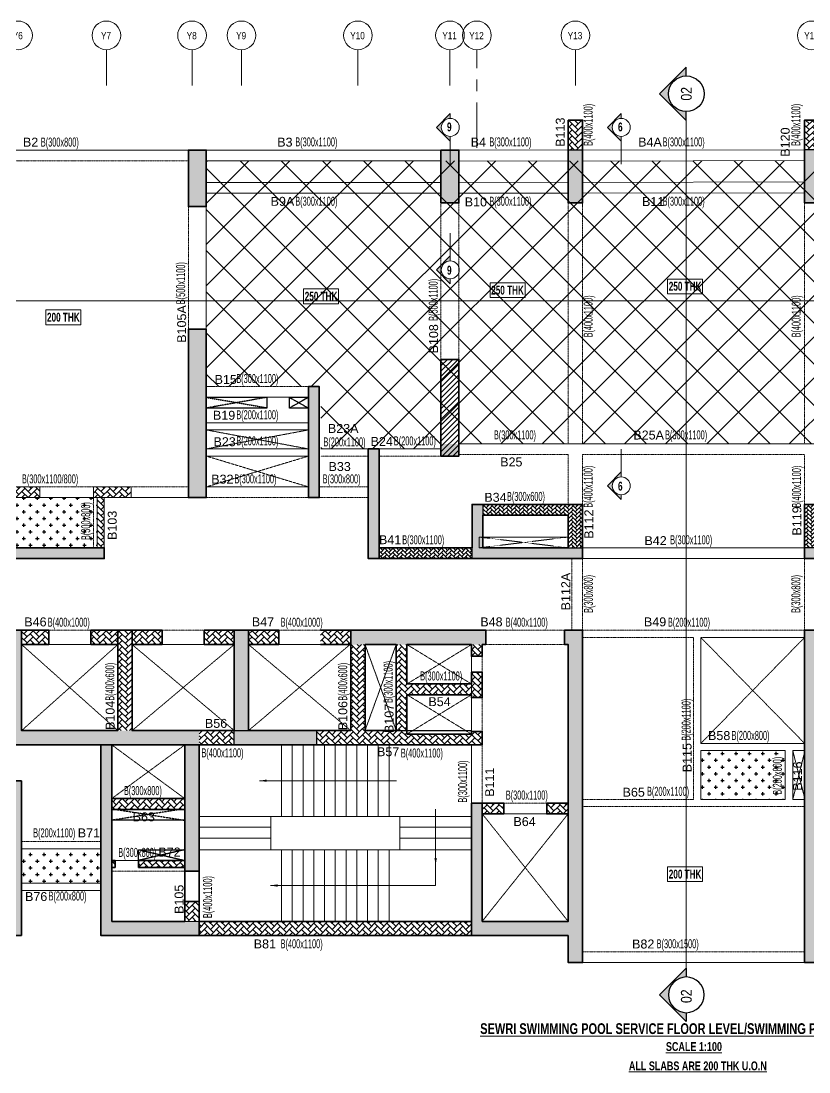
# Model space of a CAD drawing. Header units: millimetres. Extents: x 3162 to 70697, y 4008 to 33341.
# Drawn here: x 15517 to 37508, y 4008 to 33341 of the extents above; entities that cross this region are included whole.
import ezdxf
from ezdxf.enums import TextEntityAlignment as Align

# ---------------------------------------------------------------- set-up
doc = ezdxf.new("R2010")
doc.units = ezdxf.units.MM
for name, pattern in [('ACAD_ISO04W100', [30, 24, -3, 0, -3]), ('Grid Line', [2222.5, 1270, -317.5, 317.5, -317.5]), ('HIDDEN', [0.375, 0.25, -0.125])]:
    doc.linetypes.add(name, pattern=pattern)
for name, color, linetype, lineweight in [('A-ANNO-DIMS', 8, 'Continuous', 15), ('A-ANNO-TAGS-SECT', 4, 'ACAD_ISO04W100', 25), ('A-DETL-MISC', 35, 'Continuous', 15), ('A-FLOR-IDEN', 11, 'Continuous', 9), ('A-GRIDS', 8, 'Continuous', 9), ('A-HIDD-ABVE', 8, 'HIDDEN', 20), ('G-ANNO-SYMB', 1, 'Continuous', 9), ('G-ANNO-TEXT', 231, 'Continuous', 9), ('S-BEAM', 7, 'Continuous', 18), ('S-BEAM-IDEN', 2, 'Continuous', 9), ('S-COL HATCH', 9, 'Continuous', 0), ('S-COLS', 5, 'Continuous', 35), ('S-GRIDS', 8, 'Continuous', 9), ('S-WALL', 4, 'Continuous', 18)]:
    doc.layers.add(name, color=color, linetype=linetype, lineweight=lineweight)
for name, color, linetype in [('Beam Nos', 7, 'Continuous'), ('CUTOUT', 4, 'Continuous'), ('SECTION LINE', 4, 'Continuous'), ('SUNK SLAB', 8, 'Continuous')]:
    doc.layers.add(name, color=color, linetype=linetype)
doc.styles.add('Arial Narrow', font='ARIALN.TTF', dxfattribs={"height": 400})
doc.styles.add('Dim.s & Anno.(Misc.)', font='ARIALN.TTF')
doc.styles.add('SC-BBS1', font='SansSerif')
doc.styles.add('Swis721 LtCn BT', font='swisscl.ttf', dxfattribs={"width": 0.9, "height": 233.355162})
doc.styles.add('Swis721 LtCn BT_2', font='swisscl.ttf', dxfattribs={"height": 244.992296})
doc.styles.add('Swis721 LtCn BT_B', font='', dxfattribs={"width": 0.9, "height": 246.918336})
doc.styles.get('Swis721 LtCn BT_B').set_extended_font_data('Swis721 LtCn BT', bold=True)
doc.dimstyles.new('A-GFC-100', dxfattribs={"dimscale": 100, "dimtxt": 1.75, "dimasz": 1.5, "dimexe": 1.5, "dimexo": 0, "dimgap": 1, "dimtad": 1, "dimdsep": 46, "dimtxsty": 'Dim.s & Anno.(Misc.)', "dimblk": 'ARCHTICK', "dimcen": 0, "dimdle": 1.5, "dimclrd": 256, "dimclre": 8, "dimclrt": 6, "dimazin": 2, "dimtfac": 1, "dimtix": 1, "dimtmove": 2, "dimatfit": 3, "dimfxl": 1, "dimtolj": 1, "dimlwd": -1, "dimlwe": 9, "dimarcsym": 0})
pattern_1 = [(45, (-31786783.6, 20742622.35), (0, 169.7056275), [360, -120]), (135, (-31786698.75, 20742707.2), (1e-14, 169.7056275), [360, -120])]
pattern_2 = [(45, (-31786783.6, 20742622.35), (0, 113.13708499), [240, -80]), (135, (-31786727.03, 20742678.92), (9e-15, 113.13708499), [240, -80])]
pattern_3 = [(0, (-31346450, 21124269.67), (187.5, 187.5), [93.75, -281.25]), (90, (-31346403.13, 21124222.8), (-187.5, 187.5), [93.75, -281.25])]
pattern_4 = [(45, (-31603274.1, 20759694.15), (0, 169.7056275), [360, -120]), (135, (-31603189.25, 20759779), (1e-14, 169.7056275), [360, -120])]

# ---------------------------------------------------------------- blocks, each defined once
blk = doc.blocks.new('_ARCHTICK')
at = {"color": 0, "linetype": 'ByBlock', "const_width": 0.15}
blk.add_lwpolyline([(-0.5, -0.5), (0.5, 0.5)], dxfattribs=at)
blk = doc.blocks.new('Detail View - M_Section Head - Structural Type 1-785420-STILT FLOOR FRAMING PLAN')
at = {"layer": 'G-ANNO-SYMB'}
h = blk.add_hatch(color=9, dxfattribs=at)
edge = h.paths.add_edge_path(flags=0)
edge.add_line((-8.5, 0), (-9.86, 0))
edge.add_line((-9.86, 0), (-5.99, 3.87))
edge.add_line((-5.99, 3.87), (-2.12, 0))
edge.add_line((-2.12, 0), (-3.5, 0))
edge.add_arc((-6, 0), 2.5, 360, 540)
for p, q in [((-5.99, 3.87), (-9.86, 0)), ((-5.99, 3.87), (-2.12, 0)), ((-8.5, 0), (-9.86, 0)), ((-3.5, 0), (-2.12, 0))]:
    blk.add_line(p, q, dxfattribs=at)
at = {"layer": 'G-ANNO-SYMB', "color": 5}
for p, q in [((-5.99, 3.87), (-9.86, 0)), ((-2.12, 0), (-5.99, 3.87)), ((-9.86, 0), (-8.5, 0)), ((-3.5, 0), (4.24, 0)), ((-3.5, 0), (-2.12, 0))]:
    blk.add_line(p, q, dxfattribs=at)
at = {"layer": 'G-ANNO-SYMB'}
blk.add_arc((-6, 0), 2.5, 360, 180, dxfattribs=at)
at = {"layer": 'G-ANNO-SYMB', "color": 5}
for start, end in [(360, 180), (180, 360)]:
    blk.add_arc((-6, 0), 2.5, start, end, dxfattribs=at)
blk = doc.blocks.new('*U11')
at = {"lineweight": 20, "ltscale": 50}
blk.add_line((-5, 0), (-397.5, 0), dxfattribs=at)
at = {"color": 7, "style": 'Dim.s & Anno.(Misc.)'}
blk.add_attdef('SECTION-LETTER', text='', height=3, dxfattribs=at).set_placement((0, 0), align=Align.MIDDLE_CENTER)
blk = doc.blocks.new('*U10')
blk.add_hatch(color=256).paths.add_polyline_path([(5, 0), (7.5, 0), (0, 7.5), (-7.5, 0), (-5, 0, -0.414214), (0, 5, -0.414214)])
at = {"lineweight": 20, "ltscale": 50}
blk.add_line((-5, 0), (-225.54, 0), dxfattribs=at)
at = {"linetype": 'Continuous'}
blk.add_lwpolyline([(5, 0), (7.5, 0), (0, 7.5), (-7.5, 0), (-5, 0)], dxfattribs=at)
blk.add_circle((0, 0), 5, dxfattribs=at)
at = {"color": 7, "style": 'Dim.s & Anno.(Misc.)'}
blk.add_attdef('SECTION-LETTER', text='', height=3, dxfattribs=at).set_placement((0, 0), align=Align.MIDDLE_CENTER)
blk = doc.blocks.new('*U12')
blk.add_hatch(color=256).paths.add_polyline_path([(5, 0), (7.5, 0), (0, 7.5), (-7.5, 0), (-5, 0, -0.414214), (0, 5, -0.414214)])
at = {"lineweight": 20, "ltscale": 50}
blk.add_line((-5, 0), (-97.37, 0), dxfattribs=at)
at = {"linetype": 'Continuous'}
blk.add_lwpolyline([(5, 0), (7.5, 0), (0, 7.5), (-7.5, 0), (-5, 0)], dxfattribs=at)
blk.add_circle((0, 0), 5, dxfattribs=at)
at = {"color": 7, "style": 'Dim.s & Anno.(Misc.)'}
blk.add_attdef('SECTION-LETTER', text='', height=3, dxfattribs=at).set_placement((0, 0), align=Align.MIDDLE_CENTER)
blk = doc.blocks.new('Grid - Type 1 Structural-6743905-11TH FLOOR LVL')
at = {"layer": 'A-GRIDS'}
blk.add_circle((0, 0), 4, dxfattribs=at)
blk = doc.blocks.new('A$Cf2260b48')
at = {"layer": 'S-GRIDS', "linetype": 'Grid Line'}
for p, q in [((2365, 18003), (2365, 19003)), ((4755, 18003), (4755, 19003)), ((6135, 18003), (6135, 19003)), ((9385, 18003), (9385, 19003)), ((11955, 18003), (11955, 19003)), ((12705, 16262), (12705, 19003)), ((15455, 18003), (15455, 19003))]:
    blk.add_line(p, q, dxfattribs=at)
at = {"layer": 'A-GRIDS', "xscale": 99.99999999999991, "yscale": 99.99999999999991, "zscale": 99.99999999999991}
for p in [(-100, 19403), (2365, 19403), (4755, 19403), (6135, 19403), (9385, 19403), (11955, 19403), (12705, 19403), (15455, 19403), (22055, 19403)]:
    blk.add_blockref('Grid - Type 1 Structural-6743905-11TH FLOOR LVL', p, dxfattribs=at)
at = {"layer": 'A-GRIDS', "lineweight": 18, "char_height": 200, "attachment_point": 1, "style": 'Arial Narrow'}
for s, insert, width in [('Y6', (-249, 19495), 352.74), ('Y7', (2216, 19495), 352.74), ('Y8', (4606, 19495), 352.74), ('Y9', (5986, 19495), 352.74), ('Y10', (9170, 19495), 513.08), ('Y11', (11740, 19495), 513.08), ('Y12', (12490, 19495), 513.08), ('Y13', (15240, 19495), 513.08), ('Y14', (21840, 19495), 513.08)]:
    blk.add_mtext(s, dxfattribs=dict(at, insert=insert, width=width))
blk = doc.blocks.new('A$Cfa8a0a46')
at = {"layer": 'CUTOUT', "color": 8, "linetype": 'HIDDEN'}
for p, q in [((11520, 3100), (9830, 2800)), ((9830, 3100), (11520, 2811)), ((12680, 3100), (12150, 2800)), ((12150, 3100), (12680, 2800)), ((9089, -8405), (7190, -8705)), ((7331, -8405), (9230, -8705)), ((9230, -9525), (7940, -9825)), ((7940, -9525), (9230, -9825))]:
    blk.add_line(p, q, dxfattribs=at)
at = {"layer": 'CUTOUT'}
for points in [[(9830, 3100), (11520, 3100), (11520, 2800), (9830, 2800)], [(12150, 3100), (12680, 3100), (12680, 2800), (12150, 2800)], [(7190, -8405), (9230, -8405), (9230, -8705), (7190, -8705)], [(7940, -9525), (9230, -9525), (9230, -9825), (7940, -9825)]]:
    blk.add_lwpolyline(points, close=True, dxfattribs=at)

msp = doc.modelspace()

# ---------------------------------------------------------------- hatches: boundary and pattern name
at = {"layer": 'S-COL HATCH'}
h = msp.add_hatch(dxfattribs=at)
h.set_pattern_fill('AR-HBONE', color=256, scale=30)
h.set_pattern_definition(pattern_1)
h.paths.add_polyline_path([(31188, 30578), (30788, 30578), (30788, 29744), (30788, 29744), (31188, 29744)])
h = msp.add_hatch(dxfattribs=at)
h.set_pattern_fill('AR-HBONE', color=256, scale=30)
h.set_pattern_definition(pattern_1)
h.paths.add_polyline_path([(37388, 30578), (37788, 30578), (37788, 29744), (37788, 29744), (37388, 29744)])
at = {"layer": 'S-COL HATCH', "transparency": 33554687}
h = msp.add_hatch(color=256, dxfattribs=at)
h.dxf.hatch_style = 1
h.paths.add_polyline_path([(20688, 29738), (20188, 29738), (20188, 28162), (20688, 28162)])
h = msp.add_hatch(color=256, dxfattribs=at)
h.dxf.hatch_style = 1
h.paths.add_polyline_path([(27238, 28263), (27738, 28263), (27738, 29738), (27238, 29738)])
h = msp.add_hatch(color=256, dxfattribs=at)
h.dxf.hatch_style = 1
h.paths.add_polyline_path([(30788, 29744), (31188, 29744), (31188, 28263), (30788, 28263)])
h = msp.add_hatch(color=256, dxfattribs=at)
h.dxf.hatch_style = 1
h.paths.add_polyline_path([(37788, 29744), (37388, 29744), (37388, 28263), (37788, 28263)])
at = {"layer": 'S-COL HATCH'}
h = msp.add_hatch(dxfattribs=at)
h.set_pattern_fill('ANSI37', color=256, scale=6500)
h.set_pattern_definition([(45, (-31786783.6, 20596709.8), (-574.52426, 574.52426), []), (135, (-31786783.6, 20596709.8), (-574.52426, -574.52426), [])])
h.paths.add_polyline_path([(47888, 29438), (20688, 29438), (20688, 23138), (23888, 23138), (23888, 21398), (27238, 21398), (27238, 21538), (41338, 21538), (41330, 21398), (44688, 21398), (44688, 23138), (47889, 23138)])
at = {"layer": 'S-COL HATCH', "transparency": 33554687}
h = msp.add_hatch(color=256, dxfattribs=at)
h.dxf.hatch_style = 1
h.paths.add_polyline_path([(20188, 24738), (20688, 24738), (20688, 20038), (20188, 20038)])
h = msp.add_hatch(color=256, dxfattribs=at)
h.dxf.hatch_style = 1
h.paths.add_polyline_path([(23538, 20038), (23838, 20038), (23838, 23138), (23538, 23138)])
h = msp.add_hatch(color=256, dxfattribs=at)
h.dxf.hatch_style = 1
h.paths.add_polyline_path([(27738, 21538), (27238, 21538), (27238, 21198), (27738, 21198)])
h = msp.add_hatch(color=256, dxfattribs=at)
h.dxf.hatch_style = 1
h.paths.add_polyline_path([(25508, 21398), (25208, 21398), (25208, 18338), (25508, 18338), (25508, 18638)])
at = {"layer": 'S-COL HATCH'}
h = msp.add_hatch(dxfattribs=at)
h.set_pattern_fill('AR-HBONE', color=256, scale=30)
h.set_pattern_definition(pattern_1)
h.paths.add_polyline_path([(16038, 20338), (14438, 20338), (14438, 20038), (16038, 20038)])
h = msp.add_hatch(dxfattribs=at)
h.set_pattern_fill('AR-HBONE', color=256, scale=30)
h.set_pattern_definition(pattern_1)
h.paths.add_polyline_path([(17538, 20338), (17538, 20038), (18588, 20038), (18588, 20338)])
h = msp.add_hatch(dxfattribs=at)
h.set_pattern_fill('AR-HBONE', color=256, scale=30)
h.set_pattern_definition(pattern_1)
h.paths.add_polyline_path([(17838, 20038), (17638, 20038), (17638, 18638), (17838, 18638)])
at = {"layer": 'S-COL HATCH', "transparency": 33554687}
h = msp.add_hatch(color=256, dxfattribs=at)
h.dxf.hatch_style = 1
h.paths.add_polyline_path([(28108, 19848), (28408, 19848), (28408, 18638), (31188, 18638), (31188, 18338), (28108, 18338)])
at = {"layer": 'S-COL HATCH'}
h = msp.add_hatch(dxfattribs=at)
h.set_pattern_fill('AR-HBONE', color=256, scale=20)
h.set_pattern_definition(pattern_2)
h.paths.add_polyline_path([(30788, 19548), (30788, 18638), (30788, 18638), (30788, 18638), (31188, 18638), (31188, 19848), (28408, 19848), (28408, 19548), (28408, 19548)])
h = msp.add_hatch(dxfattribs=at)
h.set_pattern_fill('AR-HBONE', color=256, scale=20)
h.set_pattern_definition(pattern_2)
h.paths.add_polyline_path([(37788, 19548), (37788, 18638), (37788, 18638), (37788, 18638), (37388, 18638), (37388, 19848), (40168, 19848), (40168, 19548), (40168, 19548)])
at = {"layer": 'S-COL HATCH', "transparency": 33554687}
h = msp.add_hatch(color=256, dxfattribs=at)
h.dxf.hatch_style = 1
h.paths.add_polyline_path([(40468, 19848), (40168, 19848), (40168, 18638), (37388, 18638), (37388, 18338), (40468, 18338)])
h = msp.add_hatch(color=256, dxfattribs=at)
h.dxf.hatch_style = 1
h.paths.add_polyline_path([(17838, 18638), (17638, 18638), (13448, 18638), (13448, 18338), (17838, 18338)])
h.paths.add_polyline_path([(13448, 18638), (13149, 18638), (13149, 18338), (13448, 18338)])
at = {"layer": 'S-COL HATCH'}
h = msp.add_hatch(dxfattribs=at)
h.set_pattern_fill('AR-HBONE', color=256, scale=20)
h.set_pattern_definition(pattern_2)
h.paths.add_polyline_path([(25508, 18638), (25508, 18338), (28108, 18338), (28108, 18638)])
at = {"layer": 'S-COL HATCH', "transparency": 33554687}
h = msp.add_hatch(color=256, dxfattribs=at)
h.dxf.hatch_style = 1
h.paths.add_polyline_path([(20488, 13138), (20488, 13538), (15534, 13538), (15534, 16338), (15134, 16338), (15134, 13138)])
at = {"layer": 'S-COL HATCH'}
h = msp.add_hatch(dxfattribs=at)
h.set_pattern_fill('AR-HBONE', color=256, scale=30)
h.set_pattern_definition(pattern_4)
h.paths.add_polyline_path([(16291, 15938), (16291, 16338), (15534, 16338), (15534, 15938)])
h = msp.add_hatch(dxfattribs=at)
h.set_pattern_fill('AR-HBONE', color=256, scale=30)
h.set_pattern_definition(pattern_4)
h.paths.add_polyline_path([(18218, 16338), (17461, 16338), (17461, 15938), (18218, 15938)])
h = msp.add_hatch(dxfattribs=at)
h.set_pattern_fill('AR-HBONE', color=256, scale=30)
h.set_pattern_definition(pattern_1)
h.paths.add_polyline_path([(18218, 13538), (18618, 13538), (18618, 16338), (18218, 16338)])
h = msp.add_hatch(dxfattribs=at)
h.set_pattern_fill('AR-HBONE', color=256, scale=30)
h.set_pattern_definition(pattern_4)
h.paths.add_polyline_path([(19459, 16338), (18618, 16338), (18618, 15938), (19459, 15938)])
h = msp.add_hatch(dxfattribs=at)
h.set_pattern_fill('AR-HBONE', color=256, scale=30)
h.set_pattern_definition(pattern_4)
h.paths.add_polyline_path([(21469, 15938), (21469, 16338), (20629, 16338), (20629, 15938)])
at = {"layer": 'S-COL HATCH', "transparency": 33554687}
h = msp.add_hatch(color=256, dxfattribs=at)
h.dxf.hatch_style = 1
h.paths.add_polyline_path([(21468, 16338), (21868, 16338), (21868, 13538), (21468, 13538)])
at = {"layer": 'S-COL HATCH'}
h = msp.add_hatch(dxfattribs=at)
h.set_pattern_fill('AR-HBONE', color=256, scale=30)
h.set_pattern_definition(pattern_4)
h.paths.add_polyline_path([(22709, 15938), (22709, 16338), (21869, 16338), (21869, 15938)])
h = msp.add_hatch(dxfattribs=at)
h.set_pattern_fill('AR-HBONE', color=256, scale=30)
h.set_pattern_definition(pattern_4)
h.paths.add_polyline_path([(24719, 15938), (24719, 16338), (23879, 16338), (23879, 15938), (24209, 15938)])
at = {"layer": 'S-COL HATCH', "transparency": 33554687}
h = msp.add_hatch(color=256, dxfattribs=at)
h.dxf.hatch_style = 1
h.paths.add_polyline_path([(24718, 16338), (28488, 16338), (28488, 15938), (24718, 15938)])
h = msp.add_hatch(color=256, dxfattribs=at)
h.dxf.hatch_style = 1
h.paths.add_polyline_path([(28388, 11513), (28088, 11513), (28088, 8213), (28088, 7813), (30788, 7813), (30788, 7063), (31188, 7063), (31188, 8213), (31188, 8213), (31188, 16338), (30688, 16338), (30688, 15938), (30788, 15938), (30788, 8213), (30788, 8213), (28388, 8213), (28388, 8213)])
h = msp.add_hatch(color=256, dxfattribs=at)
h.dxf.hatch_style = 1
h.paths.add_polyline_path([(40188, 11513), (40488, 11513), (40488, 8213), (40488, 7813), (37788, 7813), (37788, 7063), (37388, 7063), (37388, 8213), (37388, 8213), (37388, 16338), (37888, 16338), (37888, 15938), (37788, 15938), (37788, 8213), (37788, 8213), (40188, 8213), (40188, 8213)])
at = {"layer": 'S-COL HATCH'}
h = msp.add_hatch(dxfattribs=at)
h.set_pattern_fill('AR-HBONE', color=256, scale=30)
h.set_pattern_definition(pattern_1)
h.paths.add_polyline_path([(25988, 15938), (26288, 15938), (26288, 14838), (28088, 14838), (28088, 15163), (28388, 15163), (28388, 14460), (28088, 14460), (28088, 14538), (26288, 14538), (26288, 13438), (28088, 13438), (28088, 13515), (28388, 13515), (28388, 13138), (23768, 13138), (23768, 13538), (25988, 13538)])
h = msp.add_hatch(dxfattribs=at)
h.set_pattern_fill('AR-HBONE', color=256, scale=30)
h.set_pattern_definition(pattern_1)
h.paths.add_polyline_path([(24718, 13538), (25118, 13538), (25118, 15938), (24718, 15938)])
h = msp.add_hatch(dxfattribs=at)
h.set_pattern_fill('AR-HBONE', color=256, scale=30)
h.set_pattern_definition(pattern_1)
h.paths.add_polyline_path([(28088, 15938), (28388, 15938), (28388, 15613), (28088, 15613)])
h = msp.add_hatch(dxfattribs=at)
h.set_pattern_fill('AR-HBONE', color=256, scale=30)
h.set_pattern_definition(pattern_1)
h.paths.add_polyline_path([(21468, 13538), (20488, 13538), (20488, 13138), (21468, 13138)])
at = {"layer": 'S-COL HATCH', "transparency": 33554687}
h = msp.add_hatch(color=256, dxfattribs=at)
h.dxf.hatch_style = 1
h.paths.add_polyline_path([(21468, 13538), (23768, 13538), (23768, 13138), (21468, 13138)])
h = msp.add_hatch(color=256, dxfattribs=at)
h.dxf.hatch_style = 1
h.paths.add_polyline_path([(18048, 13138), (17748, 13138), (17748, 7813), (18048, 7813), (20488, 7813), (20488, 8213), (18048, 8213), (18048, 9913), (18048, 9913), (18048, 9913)])
h = msp.add_hatch(color=256, dxfattribs=at)
h.dxf.hatch_style = 1
h.paths.add_polyline_path([(20488, 13138), (20088, 13138), (20088, 13138), (20088, 11638), (20088, 11638), (20088, 11338), (20088, 9613), (20488, 9613)])
h = msp.add_hatch(color=256, dxfattribs=at)
h.dxf.hatch_style = 1
h.paths.add_polyline_path([(15534, 12138), (11884, 12138), (11884, 11838), (15234, 11838), (15234, 7813), (15534, 7813)])
at = {"layer": 'S-COL HATCH'}
h = msp.add_hatch(dxfattribs=at)
h.set_pattern_fill('AR-HBONE', color=256, scale=30)
h.set_pattern_definition(pattern_1)
h.paths.add_polyline_path([(20088, 11638), (18048, 11638), (18048, 11338), (20088, 11338)])
h = msp.add_hatch(dxfattribs=at)
h.set_pattern_fill('AR-HBONE', color=256, scale=30)
h.set_pattern_definition([(45, (-31786783.6, 20690693.35), (0, 169.7056275), [360, -120]), (135, (-31786698.75, 20690778.2), (1e-14, 169.7056275), [360, -120])])
h.paths.add_polyline_path([(28988, 11213), (28988, 11513), (28388, 11513), (28388, 11213)])
h.paths.add_polyline_path([(30788, 11213), (30788, 11513), (30188, 11513), (30188, 11213)])
h = msp.add_hatch(dxfattribs=at)
h.set_pattern_fill('AR-HBONE', color=256, scale=30)
h.set_pattern_definition(pattern_1)
h.paths.add_polyline_path([(18148, 9913), (18048, 9913), (18048, 9713), (18148, 9713)])
h = msp.add_hatch(dxfattribs=at)
h.set_pattern_fill('AR-HBONE', color=256, scale=30)
h.set_pattern_definition(pattern_1)
h.paths.add_polyline_path([(18798, 9913), (18798, 9713), (20088, 9713), (20088, 9913)])
h = msp.add_hatch(dxfattribs=at)
h.set_pattern_fill('AR-HBONE', color=256, scale=30)
h.set_pattern_definition(pattern_1)
h.paths.add_polyline_path([(20488, 8763), (20088, 8763), (20088, 8213), (20488, 8213)])
h = msp.add_hatch(dxfattribs=at)
h.set_pattern_fill('AR-HBONE', color=256, scale=30)
h.set_pattern_definition(pattern_1)
h.paths.add_polyline_path([(20488, 8213), (28088, 8213), (28088, 7813), (20488, 7813)])
at = {"layer": 'SUNK SLAB'}
h = msp.add_hatch(dxfattribs=at)
h.set_pattern_fill('ANSI31', color=8, scale=850, style=0)
h.set_pattern_definition([(45, (-31786783.61, 20596709.8), (-75.1300955, 75.1300955), [])])
h.paths.add_polyline_path([(27738, 23898), (27238, 23898), (27238, 21198), (27738, 21198)])
h = msp.add_hatch(dxfattribs=at)
h.set_pattern_fill('CROSS', color=8, scale=750, style=0)
h.set_pattern_definition(pattern_3)
h.paths.add_polyline_path([(14878, 20038), (14878, 18638), (17638, 18638), (17638, 20038)])
h.paths.add_polyline_path([(15305, 18640), (15305, 19913), (14778, 19913), (14778, 18640)], flags=9)
h = msp.add_hatch(dxfattribs=at)
h.set_pattern_fill('CROSS', color=8, scale=750, style=0)
h.set_pattern_definition(pattern_3)
h.paths.add_polyline_path([(36848, 12978), (34488, 12978), (34488, 11618), (36848, 11618)])
h = msp.add_hatch(dxfattribs=at)
h.set_pattern_fill('CROSS', color=8, scale=750, style=0)
h.set_pattern_definition(pattern_3)
h.paths.add_polyline_path([(17748, 9278), (17748, 10238), (15534, 10238), (15534, 9278)])

# ---------------------------------------------------------------- linework, layer by layer
at = {"layer": 'A-ANNO-DIMS', "ltscale": 500, "elevation": 0}
msp.add_lwpolyline([(26298, 9213), (27088, 9213), (27088, 9778)], dxfattribs=at)
at = {"layer": 'A-DETL-MISC'}
for p, q in [((22788, 13138), (22788, 11138)), ((23088, 13138), (23088, 11138)), ((23388, 13138), (23388, 11138)), ((23688, 13138), (23688, 11138)), ((23988, 13138), (23988, 11138)), ((24288, 13138), (24288, 11138)), ((24588, 13138), (24588, 11138)), ((24888, 13138), (24888, 11138)), ((25188, 13138), (25188, 11138)), ((25488, 13138), (25488, 11138)), ((25788, 13138), (25788, 11138)), ((22788, 8213), (22788, 10213)), ((23088, 8213), (23088, 10213)), ((23388, 8213), (23388, 10213)), ((23688, 8213), (23688, 10213)), ((23988, 8213), (23988, 10213)), ((24288, 8213), (24288, 10213)), ((24588, 8213), (24588, 10213)), ((24888, 8213), (24888, 10213)), ((25188, 8213), (25188, 10213)), ((25488, 8213), (25488, 10213)), ((25788, 8213), (25788, 10213))]:
    msp.add_line(p, q, dxfattribs=at)
at = {"layer": 'A-DETL-MISC', "elevation": 0}
for points in [[(22488, 11138), (20488, 11138)], [(26088, 11138), (28088, 11138)], [(22488, 10838), (20488, 10838)], [(26088, 10838), (28088, 10838)], [(22488, 10538), (20488, 10538)], [(26088, 10538), (28088, 10538)], [(22488, 10213), (20488, 10213)], [(26088, 10213), (28088, 10213)]]:
    msp.add_lwpolyline(points, dxfattribs=at)
msp.add_lwpolyline([(26088, 11138), (26088, 10213), (22488, 10213), (22488, 11138)], close=True, dxfattribs=at)
at = {"layer": 'A-FLOR-IDEN', "color": 8, "flags": 128}
for points in [[(34540, 26140), (34540, 25728), (33562, 25728), (33562, 26140)], [(24380, 25863), (24380, 25451), (23403, 25451), (23403, 25863)], [(29584, 26032), (29584, 25620), (28607, 25620), (28607, 26032)], [(17187, 25276), (17187, 24864), (16210, 24864), (16210, 25276)], [(34540, 9733), (34540, 9321), (33562, 9321), (33562, 9733)]]:
    msp.add_lwpolyline(points, close=True, dxfattribs=at)
at = {"layer": 'A-HIDD-ABVE', "linetype": 'HIDDEN'}
for p, q in [((23538, 22838), (23538, 22838)), ((20688, 21928, 0), (23488, 21407)), ((20688, 21398, 0), (23538, 21928)), ((20688, 21198, 0), (23538, 20338, 0)), ((20688, 20338, 0), (23538, 21198)), ((28308, 18938), (30788, 18638)), ((28308, 18638), (30788, 18938)), ((34487, 16138), (37388, 13178)), ((34488, 13178), (37388, 16138)), ((15534, 15938), (18218, 13538)), ((15534, 13538), (18218, 15938)), ((18618, 15938), (21468, 13538)), ((18618, 13538), (21468, 15938)), ((21868, 15938), (24718, 13538)), ((21868, 13538), (24698, 15938)), ((25118, 15938), (25988, 13538)), ((25118, 13538), (25988, 15938)), ((26288, 15938), (28088, 14838)), ((26288, 14838), (28088, 15938)), ((26288, 14538), (28088, 13438)), ((26288, 13438), (28088, 14538)), ((18048, 13138, 0), (20088, 11638)), ((18048, 11638), (20088, 13138)), ((37057, 12978), (37397, 11618)), ((37057, 11618), (37397, 12978)), ((28388, 11213), (30788, 8213)), ((28388, 8213), (30788, 11213))]:
    msp.add_line(p, q, dxfattribs=at)
at = {"layer": 'S-BEAM'}
for p, q in [((13638, 29738), (20188, 29738, 0)), ((20688, 29738, 0), (27238, 29738, 0)), ((27738, 29738), (30788, 29744)), ((31180, 29738, 0), (37388, 29750, 0)), ((20688, 29438, 0), (27238, 29438)), ((27738, 29433), (30788, 29439)), ((31180, 29433, 0), (37388, 29445, 0)), ((20688, 28838, 0), (27238, 28838, 0)), ((27738, 28837, 0), (30788, 28843, 0)), ((31180, 28838), (37388, 28850)), ((20688, 28538, 0), (27238, 28538)), ((27738, 28532, 0), (30788, 28538, 0)), ((31180, 28533), (37388, 28545)), ((20688, 24738, 0), (20688, 28203, 0)), ((20938, 23138, 0), (20688, 23138, 0)), ((20688, 22838, 0), (23538, 22838, 0)), ((23538, 22838, 0), (23538, 22838, 0)), ((20688, 22128), (23538, 22128)), ((20688, 21928), (23538, 21928)), ((27738, 21538), (40847, 21538, 0)), ((20688, 21398, 0), (23538, 21398, 0)), ((20688, 21198, 0), (23538, 21198)), ((23888, 21398), (27247, 21398)), ((25508, 21398), (27238, 21398)), ((20688, 20338), (23538, 20338, 0)), ((14878, 20038), (17538, 20038)), ((17838, 20038), (20188, 20038, 0)), ((31188, 18638), (37388, 18638)), ((37388, 18638), (31188, 18638)), ((34488, 16138, 0), (34488, 13178)), ((34604, 16138), (37388, 16138)), ((15534, 15938), (18218, 15938)), ((18618, 15938), (21468, 15938)), ((21868, 15938), (24698, 15938)), ((28088, 13515), (28088, 15938)), ((28088, 13138), (28088, 11513)), ((34488, 13178), (37388, 13178)), ((34488, 12978), (34488, 11618)), ((34488, 12978), (36848, 12978)), ((36848, 12978), (36848, 11618)), ((37057, 12978), (37397, 12978)), ((37057, 12978), (37057, 11618)), ((36848, 11618), (34488, 11618)), ((37397, 11618), (37057, 11618)), ((28988, 11213), (30188, 11213)), ((15534, 10238), (17748, 10238)), ((18148, 9913), (18798, 9913)), ((15534, 9278), (17748, 9278)), ((15534, 9078), (17748, 9078)), ((31188, 7063), (37388, 7063))]:
    msp.add_line(p, q, dxfattribs=at)
at = {"layer": 'S-BEAM', "linetype": 'HIDDEN'}
for p, q in [((13638, 29438), (20188, 29438, 0)), ((20188, 28162, 0), (20188, 24738)), ((27238, 28263), (27238, 23898)), ((27738, 23898, 0), (27738, 28263)), ((30788, 21538), (30788, 28263)), ((31188, 28263), (31188, 21538)), ((37388, 21538), (37388, 28263)), ((20688, 23138, 0), (23538, 23138, 0)), ((23888, 21198, 0), (25208, 21198, 0)), ((25508, 21198), (27238, 21198)), ((27738, 21238), (30788, 21238)), ((30788, 19848), (30788, 21238)), ((31188, 19648), (31188, 21238)), ((31188, 21238), (37380, 21238)), ((37388, 19648), (37388, 21238)), ((13638, 20338), (20188, 20338, 0)), ((23838, 20338), (25208, 20338)), ((17538, 20038, 0), (17538, 18638, 0)), ((17838, 20038, 0), (17838, 18638, 0)), ((20688, 20038, 0), (23538, 20038, 0)), ((23838, 20038), (25208, 20038)), ((30888, 18338), (30888, 16338)), ((31188, 18338), (37388, 18338)), ((31188, 18338), (31188, 16338)), ((37388, 18338), (31188, 18338)), ((37388, 18338), (37388, 16338)), ((15534, 16338), (18218, 16338)), ((18618, 16338), (21468, 16338)), ((21868, 16338), (24718, 16338)), ((28488, 16338), (30688, 16338)), ((31188, 16338), (37388, 16338)), ((31188, 16138), (34288, 16138)), ((34288, 16138, 0), (34288, 11618)), ((34487, 16138), (34604, 16138)), ((28388, 13515), (28388, 15938)), ((28488, 15938), (30688, 15938)), ((28388, 13138), (28388, 11513)), ((28988, 11513), (30188, 11513)), ((34288, 11618), (31188, 11618)), ((37388, 11418), (31188, 11418)), ((15534, 10438), (17748, 10438)), ((18048, 9613), (20088, 9613)), ((31188, 7363), (37388, 7363))]:
    msp.add_line(p, q, dxfattribs=at)
at = {"layer": 'S-BEAM', "color": 5, "elevation": 0}
for points in [[(14438, 20338), (16038, 20338), (16038, 20038), (14438, 20038)], [(17538, 20338), (18588, 20338), (18588, 20038), (17538, 20038)], [(17638, 20038), (17838, 20038), (17838, 18638), (17638, 18638)]]:
    msp.add_lwpolyline(points, close=True, dxfattribs=at)
at = {"layer": 'S-BEAM', "elevation": 0}
msp.add_lwpolyline([(30788, 18638), (28308, 18638), (28308, 18938), (30788, 18938)], close=True, dxfattribs=at)
at = {"layer": 'S-COL HATCH'}
for p, q in [((28408, 19548), (28408, 19848)), ((20088, 8763), (20488, 8763))]:
    msp.add_line(p, q, dxfattribs=at)
at = {"layer": 'S-COL HATCH', "elevation": 0}
msp.add_lwpolyline([(20488, 8213), (20088, 8213), (20088, 8763), (20488, 8763)], close=True, dxfattribs=at)
at = {"layer": 'S-COLS'}
for p, q in [((25508, 18638), (25508, 18338)), ((15534, 16338), (16291, 16338)), ((16291, 15938), (16291, 16338)), ((17461, 16338), (17461, 15938)), ((17461, 16338), (18218, 16338)), ((18618, 16338), (19459, 16338)), ((19459, 15938), (19459, 16338)), ((20629, 16338), (20629, 15938)), ((20629, 16338), (22709, 16338)), ((22709, 15938), (22709, 16338)), ((23879, 16338), (24718, 16338)), ((16291, 15938), (15534, 15938)), ((17461, 15938), (18218, 15938)), ((18618, 15938), (19459, 15938)), ((20629, 15938), (21468, 15938)), ((21868, 15938), (22709, 15938)), ((23879, 15938), (24718, 15938)), ((15534, 12138), (11884, 12138)), ((15534, 12138), (15534, 7813)), ((28088, 11513), (28088, 8213)), ((28388, 11513), (28388, 8213)), ((20088, 9613), (20488, 9613)), ((20088, 8763), (20488, 8763)), ((28088, 8213), (28088, 7813)), ((15534, 7813), (15234, 7813))]:
    msp.add_line(p, q, dxfattribs=at)
at = {"layer": 'S-COLS', "elevation": 0}
for points in [[(30788, 30578), (31188, 30578), (31188, 28263), (30788, 28263)], [(37788, 30578), (37388, 30578), (37388, 28263), (37788, 28263)], [(20688, 29738), (20188, 29738), (20188, 28162), (20688, 28162)], [(27238, 28263), (27738, 28263), (27738, 29738), (27238, 29738)], [(20188, 24738), (20688, 24738), (20688, 20038), (20188, 20038)], [(27238, 23898), (27238, 21198), (27738, 21198), (27738, 23898)], [(23538, 23138), (23838, 23138), (23838, 20038), (23538, 20038)], [(25208, 21398), (25208, 18338), (31188, 18338), (31188, 19848), (28108, 19848), (28108, 18638), (25508, 18638), (25508, 21398), (25208, 21398)], [(43368, 21398), (43368, 18338), (37388, 18338), (37388, 19848), (40468, 19848), (40468, 18638), (43068, 18638), (43068, 21398), (43368, 21398)], [(30788, 19548), (28408, 19548), (28408, 18638), (30788, 18638)], [(25118, 13538), (25988, 13538), (25988, 15938), (25118, 15938)], [(20088, 11638), (18048, 11638), (18048, 11338), (20088, 11338)]]:
    msp.add_lwpolyline(points, close=True, dxfattribs=at)
for points in [[(20188, 28162), (20188, 29738), (20688, 29738), (20688, 28162)], [(20688, 24738), (20688, 20038), (20188, 20038), (20188, 24738)], [(13149, 18338), (17838, 18338), (17838, 18638), (13149, 18638)], [(24718, 16338), (28488, 16338), (28488, 15938), (28388, 15938), (28388, 15613), (28088, 15613), (28088, 15938), (27188, 15938), (26288, 15938), (26288, 14838), (28088, 14838), (28088, 15163), (28388, 15163), (28388, 14460), (28088, 14460), (28088, 14538), (26288, 14538), (26288, 13438), (27188, 13438), (28088, 13438), (28088, 13515), (28388, 13515), (28388, 13138), (26288, 13138), (26288, 13138), (15134, 13138)], [(15134, 16338), (15534, 16338), (15534, 13538), (18218, 13538), (18218, 16338)], [(18218, 16338), (18618, 16338)], [(18618, 16338), (18618, 13538), (21468, 13538), (21468, 16338)], [(21468, 16338), (21868, 16338)], [(21868, 16338), (21868, 13538), (24718, 13538), (24718, 16338)], [(31188, 8213), (31188, 16338), (30688, 16338), (30688, 15938), (30788, 15938), (30788, 8213), (28388, 8213)], [(37388, 8213), (37388, 16338), (37888, 16338), (37888, 15938), (37788, 15938), (37788, 8213), (40188, 8213)], [(17748, 13138), (17748, 7813), (18048, 7813)], [(18048, 8213), (18048, 13138)], [(20088, 13138), (20088, 8213)], [(20088, 7813), (20488, 7813), (20488, 13138)], [(28388, 11213), (28988, 11213), (28988, 11513), (28088, 11513)], [(30788, 11213), (30188, 11213), (30188, 11513), (30788, 11513)], [(18148, 9913), (18048, 9913)], [(18048, 9713), (18148, 9713)], [(18148, 9713), (18148, 9913)], [(18798, 9913), (18798, 9713)], [(20088, 9913), (18798, 9913)], [(18798, 9713), (20088, 9713)], [(20088, 8213), (18048, 8213)], [(28088, 8213), (20488, 8213), (20488, 7813), (30788, 7813)], [(30788, 7813), (30788, 7063), (31188, 7063), (31188, 8213)], [(37788, 7813), (37788, 7063), (37388, 7063), (37388, 8213)], [(18048, 7813), (20088, 7813)]]:
    msp.add_lwpolyline(points, dxfattribs=at)
at = {"layer": 'SECTION LINE'}
for p, q in [((30788, 29744), (31188, 29744)), ((37788, 29744), (37388, 29744)), ((31188, 18638), (31188, 18338)), ((37388, 18638), (37388, 18338)), ((25988, 13538), (28088, 13538))]:
    msp.add_line(p, q, dxfattribs=at)
at = {"layer": 'SECTION LINE', "elevation": 0}
for points in [[(28108, 19848), (28408, 19848), (28408, 18638), (31188, 18638), (31188, 18338), (28108, 18338)], [(40468, 19848), (40168, 19848), (40168, 18638), (37388, 18638), (37388, 18338), (40468, 18338)], [(21468, 13538), (23768, 13538), (23768, 13138), (21468, 13138)]]:
    msp.add_lwpolyline(points, close=True, dxfattribs=at)

# ---------------------------------------------------------------- block references
at = {"layer": 'A-ANNO-TAGS-SECT', "xscale": 99.63369610839109, "yscale": 99.63369610839109, "zscale": 99.63369610839109, "rotation": 90}
msp.add_blockref('*U12', (34085, 31310), dxfattribs=at).add_auto_attribs({'SECTION-LETTER': '02'})
at = {"layer": 'A-ANNO-TAGS-SECT'}
ref = msp.add_blockref('*U10', (34085, 6162), dxfattribs=dict(at, xscale=-99.63369610839109, yscale=99.63369610839109, zscale=99.63369610839109, rotation=90))
ref.add_attrib('SECTION-LETTER', '02', dxfattribs={"layer": '0', "color": 7, "height": 298.9, "rotation": 90, "style": 'Dim.s & Anno.(Misc.)'}).set_placement((34085, 6123), align=Align.MIDDLE_CENTER)
ref = msp.add_blockref('*U10', (5536, 25530), dxfattribs=dict(at, xscale=-99.63369610839109, yscale=99.63369610839109, zscale=99.63369610839109))
ref.add_attrib('SECTION-LETTER', '01', dxfattribs={"layer": '0', "color": 7, "height": 298.9, "style": 'Dim.s & Anno.(Misc.)'}).set_placement((5497, 25530), align=Align.MIDDLE_CENTER)
at = {"layer": 'A-ANNO-TAGS-SECT', "xscale": 99.63369610839109, "yscale": 99.63369610839109, "zscale": 99.63369610839109}
msp.add_blockref('*U11', (62544, 25530), dxfattribs=at)
at = {"layer": 'Beam Nos'}
msp.add_blockref('A$Cfa8a0a46', (10859, 19738), dxfattribs=at)
at = {"layer": 'G-ANNO-SYMB', "extrusion": (0, 0, -1), "yscale": 99.99999999999991, "zscale": 99.99999999999991, "rotation": 270}
for p, xscale in [((-27497, 29772), 99.99999999999991), ((-32269, 29772), 99.99999999999991), ((-27497, 26995), -99.99999999999991), ((-32269, 20968), -99.99999999999991)]:
    msp.add_blockref('Detail View - M_Section Head - Structural Type 1-785420-STILT FLOOR FRAMING PLAN', p, dxfattribs=dict(at, xscale=xscale))
at = {"layer": 'S-WALL'}
msp.add_blockref('A$Cf2260b48', (15534, 13538), dxfattribs=at)

# ---------------------------------------------------------------- texts
at = {"layer": 'A-FLOR-IDEN', "color": 1, "char_height": 246.9, "width": 1155, "attachment_point": 2, "line_spacing_factor": 0.964267, "style": 'Swis721 LtCn BT_B'}
for s, insert in [('250 THK', (29095, 25954)), ('250 THK', (34051, 26062)), ('250 THK', (23891, 25784)), ('200 THK', (16698, 25197)), ('200 THK', (34051, 9655))]:
    msp.add_mtext(s, dxfattribs=dict(at, insert=insert))
at = {"layer": 'Beam Nos', "style": 'SC-BBS1'}
for s, p in [('B113', (30767, 30238)), ('B120', (37045, 29962, 0)), ('B105A', (20200, 24885)), ('B108', (27232, 24472)), ('B103', (18262, 19265)), ('B112', (31566, 19299)), ('B119', (37372, 19388, 0)), ('B112A', (30919, 17416, 0)), ('B104', (18204, 13963)), ('B106', (24697, 13955)), ('B107', (25988, 13876)), ('B115', (34306, 12780)), ('B116', (37390, 12266)), ('B111', (28796, 12097)), ('B105', (20127, 8828))]:
    msp.add_text(s, height=250, rotation=90, dxfattribs=at).set_placement(p, align=Align.BOTTOM_CENTER)
for s, p in [('B2', (15784, 29760)), ('B3', (22881, 29760)), ('B4', (28281, 29762)), ('B4A', (33071, 29762)), ('B9A', (22813, 28108)), ('B10', (28212, 28092)), ('B11', (33159, 28101)), ('B15', (21230, 23138, 0)), ('B19', (21184, 22137)), ('B23A', (24509, 21769, 0)), ('B23', (21199, 21399, 0)), ('B24', (25584, 21407)), ('B25A', (33033, 21586, 0)), ('B25', (29201, 20834, 0)), ('B33', (24410, 20706, 0)), ('B32', (21136, 20355)), ('B34', (28758, 19847)), ('B41', (25818, 18664)), ('B42', (33227, 18638)), ('B46', (15919, 16370)), ('B47', (22270, 16371)), ('B48', (28646, 16371)), ('B49', (33213, 16371)), ('B54', (27197, 14144)), ('B56', (20960, 13538)), ('B58', (35002, 13197, 0)), ('B57', (25763, 12746)), ('B65', (32617, 11617)), ('B63', (18942, 10930)), ('B64', (29571, 10797)), ('B71', (17412, 10481)), ('B72', (19661, 9947)), ('B76', (15939, 8704)), ('B81', (22322, 7382)), ('B82', (32882, 7380))]:
    msp.add_text(s, height=250, dxfattribs=at).set_placement(p, align=Align.BOTTOM_CENTER)
at = {"layer": 'G-ANNO-SYMB', "color": 5, "char_height": 247, "width": 330, "line_spacing_factor": 0.964267, "style": 'Swis721 LtCn BT_B'}
for s, insert, attachment_point in [('9', (27470, 30508), 2), ('6', (32242, 30508), 2), ('9', (27470, 26259), 8), ('6', (32242, 20232), 8)]:
    msp.add_mtext(s, dxfattribs=dict(at, insert=insert, attachment_point=attachment_point))
at = {"layer": 'G-ANNO-TEXT', "color": 6, "insert": (28332, 5368), "char_height": 300, "width": 22359.05, "attachment_point": 1, "line_spacing_factor": 0.971848, "style": 'Swis721 LtCn BT_2'}
msp.add_mtext('{\\fSwis721 LtCn BT|b1|i0|c0|p34;\\LSEWRI SWIMMING POOL SERVICE FLOOR LEVEL/SWIMMING POOL SLAB LVL)}', dxfattribs=at)
at = {"layer": 'G-ANNO-TEXT', "color": 1, "char_height": 244.99, "attachment_point": 1, "line_spacing_factor": 0.971848, "style": 'Swis721 LtCn BT_2'}
for s, insert, width in [('{\\fSwis721 LtCn BT|b1|i0|c0|p34;\\LSCALE 1:100}', (33516, 4841), 1551.04), ('{\\fSwis721 LtCn BT|b1|i0|c0|p34;\\LALL SLABS ARE 200 THK U.O.N}', (32482, 4302), 3728.69)]:
    msp.add_mtext(s, dxfattribs=dict(at, insert=insert, width=width))
at = {"layer": 'S-BEAM-IDEN', "style": 'Swis721 LtCn BT', "width": 0.8}
for s, rotation, p in [('B(400x1100)', 90, (31469, 29855)), ('B(400x1100)', 90, (37267, 29855)), ('B(300x800)', 360, (16070, 29837, 0)), ('B(300x1100)', 360, (23172, 29842, 0)), ('B(300x1100)', 360, (28588, 29842, 0)), ('B(300x1100)', 360, (33423, 29842, 0)), ('B(300x1100)', 360, (23172, 28186, 0)), ('B(300x1100)', 360, (28588, 28186, 0)), ('B(300x1100)', 360, (33423, 28186, 0)), ('B(500x1100)', 90, (20097, 25438, 0)), ('B(500x1100)', 90, (27147, 24972)), ('B(400x1100)', 90, (31469, 24510)), ('B(400x1100)', 90, (37274, 24510)), ('B(300x1100)', 360, (21526, 23237)), ('B(200x1100)', 360, (21526, 22227, 0)), ('B(200x1100)', 360, (21526, 21497, 0)), ('B(200x1100)', 360, (23958, 21469)), ('B(200x1100)', 360, (25922, 21497)), ('B(400x1100)', 90, (31469, 19756)), ('B(400x1100)', 90, (37284, 19756)), ('B(300x1100/800)', 360, (15542, 20437)), ('B(300x1100)', 360, (21472, 20437)), ('B(300x800)', 360, (23934, 20437)), ('B(300x600)', 360, (29080, 19947, 0)), ('B(300x800)', 90, (17447, 18854, 0)), ('B(300x1100)', 360, (26156, 18737, 0)), ('B(300x800)', 90, (31476, 16820)), ('B(300x800)', 90, (37267, 16820)), ('B(400x1000)', 360, (16262, 16437)), ('B(400x1000)', 360, (22762, 16437)), ('B(400x1100)', 360, (29044, 16437)), ('B(200x1100)', 360, (33572, 16437)), ('B(400x600)', 90, (18120, 14369, 0)), ('B(400x600)', 90, (24620, 14369, 0)), ('B(300x1100)', 90, (25890, 14306, 0)), ('B(300x1100)', 360, (26657, 14937, 0)), ('B(200x1100)', 90, (34205, 13253)), ('B(200x800)', 360, (35347, 13277)), ('B(400x1100)', 360, (20552, 12791)), ('B(400x1100)', 360, (26118, 12786)), ('B(300x1100)', 90, (27967, 11528)), ('B(200x800)', 90, (36750, 11746)), ('B(300x800)', 360, (18389, 11737)), ('B(300x1100)', 360, (29046, 11612)), ('B(200x1100)', 360, (32988, 11717)), ('B(200x1100)', 360, (15857, 10558)), ('B(300x800)', 360, (18231, 10012)), ('B(400x1100)', 90, (20849, 8303)), ('B(200x800)', 360, (16285, 8795)), ('B(400x1100)', 360, (22762, 7462, 0)), ('B(300x1500)', 360, (33257, 7462))]:
    msp.add_text(s, height=250, rotation=rotation, dxfattribs=at).set_placement(p)
for p in [(28715, 21666), (33492, 21666), (33635, 18737)]:
    msp.add_text('B(300x1100)', height=250, dxfattribs=at).set_placement(p)

# ---------------------------------------------------------------- leaders
at = {"layer": 'A-ANNO-DIMS', "ltscale": 500}
for points in [[(22177, 12138), (25998, 12138)], [(27088, 9778), (27088, 11339)], [(22477, 9213), (26298, 9213)]]:
    msp.add_leader(points, dimstyle='A-GFC-100', override={"dimasz": 2, "dimtad": 0, "dimfxl": 0.18, "dimarcsym": 1}, dxfattribs=at)

doc.saveas('drawing.dxf')
